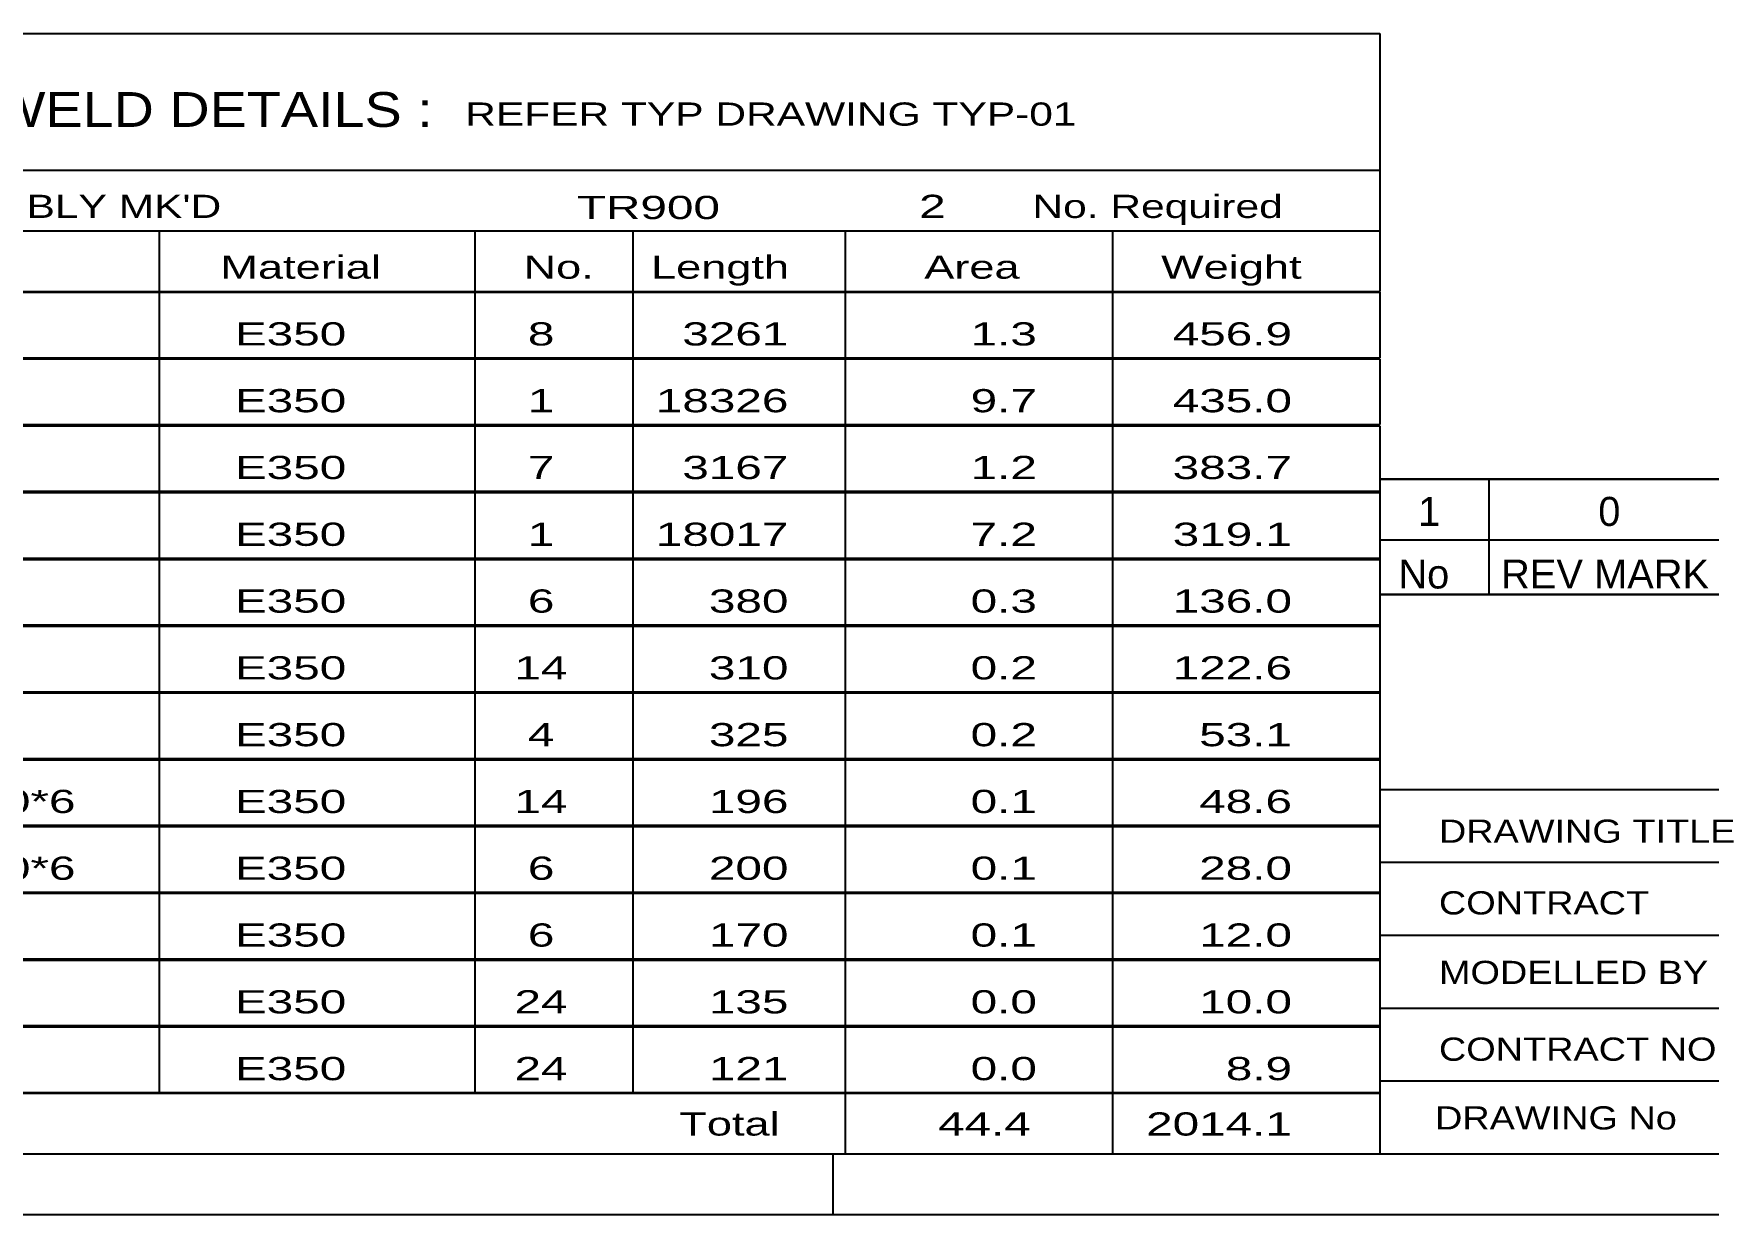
# Model space of a CAD drawing. Header units: millimetres. Extents: x 0 to 841, y 0 to 594.
# Drawn here: x 565.2 to 703.1, y 0 to 97.3 of the extents above; entities that cross this region are included whole.
import ezdxf

# ---------------------------------------------------------------- set-up
doc = ezdxf.new("R2010")
doc.units = ezdxf.units.MM
doc.styles.add('Arial Narrow', font='ARIALN.TTF', dxfattribs={"height": 0.2})

# ---------------------------------------------------------------- blocks, each defined once
blk = doc.blocks.new('Unknown-275727422-1135')
at = {"color": 5, "linetype": 'Continuous'}
for p, q in [((5, 5), (836, 5)), ((631, 0), (631, 5)), ((0, 0), (841, 0))]:
    blk.add_line(p, q, dxfattribs=at)
blk = doc.blocks.new('Unknown-275727422-15498')
at = {"color": 7, "linetype": 'Continuous'}
for p, q in [((676, 51.05), (676, 5)), ((676, 51.05), (836, 51.05)), ((676, 35), (836, 35)), ((676, 29), (836, 29)), ((676, 23), (836, 23)), ((676, 17), (836, 17)), ((676, 11), (818, 11)), ((676, 5), (836, 5))]:
    blk.add_line(p, q, dxfattribs=at)
at = {"color": 7, "style": 'Arial Narrow', "width": 1.425378}
for s, height, p in [('DRAWING TITLE', 1.9089, (680.88, 30.61)), ('CONTRACT', 1.909, (680.88, 24.71)), ('MODELLED BY', 1.9089, (680.88, 18.98)), ('CONTRACT NO', 1.9089, (680.88, 12.66)), ('DRAWING No', 1.909, (680.56, 7))]:
    blk.add_text(s, height=height, dxfattribs=at).set_placement(p)
blk = doc.blocks.new('Unknown-275727422-15499')
at = {"color": 7, "linetype": 'Continuous'}
for p, q in [((516, 97.25), (676, 97.25)), ((676, 97.25), (676, 86)), ((516, 86), (676, 86)), ((676, 86), (676, 81)), ((516, 81), (676, 81)), ((575.5, 81), (575.5, 76)), ((601.5, 81), (601.5, 76)), ((614.5, 81), (614.5, 76)), ((632, 81), (632, 76)), ((654, 81), (654, 76)), ((676, 81), (676, 76)), ((516, 76), (676, 76)), ((516, 75.95), (676, 75.95)), ((575.5, 76), (575.5, 70.5)), ((601.5, 76), (601.5, 70.5)), ((614.5, 76), (614.5, 70.5)), ((632, 76), (632, 70.5)), ((654, 76), (654, 70.5)), ((676, 75.95), (676, 70.55)), ((516, 70.55), (676, 70.55)), ((516, 70.45), (676, 70.45)), ((575.5, 70.5), (575.5, 65)), ((601.5, 70.5), (601.5, 65)), ((614.5, 70.5), (614.5, 65)), ((632, 70.5), (632, 65)), ((654, 70.5), (654, 65)), ((676, 70.45), (676, 65.05)), ((516, 65.05), (676, 65.05)), ((516, 64.95), (676, 64.95)), ((575.5, 65), (575.5, 59.5)), ((601.5, 65), (601.5, 59.5)), ((614.5, 65), (614.5, 59.5)), ((632, 65), (632, 59.5)), ((654, 65), (654, 59.5)), ((676, 64.95), (676, 59.55)), ((516, 59.55), (676, 59.55)), ((516, 59.45), (676, 59.45)), ((575.5, 59.5), (575.5, 54)), ((601.5, 59.5), (601.5, 54)), ((614.5, 59.5), (614.5, 54)), ((632, 59.5), (632, 54)), ((654, 59.5), (654, 54)), ((676, 59.45), (676, 54.05)), ((516, 54.05), (676, 54.05)), ((516, 53.95), (676, 53.95)), ((575.5, 54), (575.5, 48.5)), ((601.5, 54), (601.5, 48.5)), ((614.5, 54), (614.5, 48.5)), ((632, 54), (632, 48.5)), ((654, 54), (654, 48.5)), ((676, 53.95), (676, 48.55)), ((516, 48.55), (676, 48.55)), ((516, 48.45), (676, 48.45)), ((575.5, 48.5), (575.5, 43)), ((601.5, 48.5), (601.5, 43)), ((614.5, 48.5), (614.5, 43)), ((632, 48.5), (632, 43)), ((654, 48.5), (654, 43)), ((676, 48.45), (676, 43.05)), ((516, 43.05), (676, 43.05)), ((516, 42.95), (676, 42.95)), ((575.5, 43), (575.5, 37.5)), ((601.5, 43), (601.5, 37.5)), ((614.5, 43), (614.5, 37.5)), ((632, 43), (632, 37.5)), ((654, 43), (654, 37.5)), ((676, 42.95), (676, 37.55)), ((516, 37.55), (676, 37.55)), ((516, 37.45), (676, 37.45)), ((575.5, 37.5), (575.5, 32)), ((601.5, 37.5), (601.5, 32)), ((614.5, 37.5), (614.5, 32)), ((632, 37.5), (632, 32)), ((654, 37.5), (654, 32)), ((676, 37.45), (676, 32.05)), ((516, 32.05), (676, 32.05)), ((516, 31.95), (676, 31.95)), ((575.5, 32), (575.5, 26.5)), ((601.5, 32), (601.5, 26.5)), ((614.5, 32), (614.5, 26.5)), ((632, 32), (632, 26.5)), ((654, 32), (654, 26.5)), ((676, 31.95), (676, 26.55)), ((516, 26.55), (676, 26.55)), ((516, 26.45), (676, 26.45)), ((575.5, 26.5), (575.5, 21)), ((601.5, 26.5), (601.5, 21)), ((614.5, 26.5), (614.5, 21)), ((632, 26.5), (632, 21)), ((654, 26.5), (654, 21)), ((676, 26.45), (676, 21.05)), ((516, 21.05), (676, 21.05)), ((516, 20.95), (676, 20.95)), ((575.5, 21), (575.5, 15.5)), ((601.5, 21), (601.5, 15.5)), ((614.5, 21), (614.5, 15.5)), ((632, 21), (632, 15.5)), ((654, 21), (654, 15.5)), ((676, 20.95), (676, 15.55)), ((516, 15.55), (676, 15.55)), ((516, 15.45), (676, 15.45)), ((575.5, 15.5), (575.5, 10)), ((601.5, 15.5), (601.5, 10)), ((614.5, 15.5), (614.5, 10)), ((632, 15.5), (632, 10)), ((654, 15.5), (654, 10)), ((676, 15.45), (676, 10.05)), ((516, 10.05), (676, 10.05)), ((516, 10), (676, 10)), ((632, 10), (632, 5)), ((654, 10), (654, 5)), ((676, 10), (676, 5)), ((516, 5), (676, 5))]:
    blk.add_line(p, q, dxfattribs=at)
at = {"color": 7, "style": 'Arial Narrow'}
for s, height, width, p in [('GENERAL NOTES & WELD DETAILS :', 2.8633, 1.4, (517.15, 89.56)), ('REFER TYP DRAWING TYP-01', 1.9089, 1.6, (600.7, 89.66)), ("MATERIAL LIST FOR ASSEMBLY MK'D", 1.9089, 1.6, (517.15, 82.06)), ('TR900', 1.909, 1.794707, (609.9, 81.97)), ('2', 1.91, 1.794707, (638.08, 82.06)), ('No. Required', 1.9089, 1.6, (647.41, 82.06)), ('Material', 1.909, 1.7, (580.54, 77.06)), ('No.', 1.909, 1.7, (605.5, 77.06)), ('Length', 1.909, 1.7, (616, 77.06)), ('Area', 1.909, 1.7, (638.5, 77.06)), ('Weight', 1.909, 1.7, (658, 77.06))]:
    blk.add_text(s, height=height, dxfattribs=dict(at, width=width)).set_placement(p)
at = {"color": 7, "linetype": 'Continuous', "style": 'Arial Narrow'}
for s, height, width, p in [('E350', 1.909, 1.794707, (581.74, 71.56)), ('8', 1.91, 1.794707, (605.86, 71.56)), ('3261', 1.909, 1.794707, (618.58, 71.56)), ('1.3', 1.909, 1.794707, (642.32, 71.56)), ('456.9', 1.909, 1.794707, (658.96, 71.56)), ('E350', 1.909, 1.794707, (581.74, 66.06)), ('1', 1.91, 1.794707, (605.86, 66.06)), ('18326', 1.909, 1.794707, (616.4, 66.06)), ('9.7', 1.909, 1.794707, (642.32, 66.06)), ('435.0', 1.909, 1.794707, (658.96, 66.06)), ('E350', 1.909, 1.794707, (581.74, 60.56)), ('7', 1.91, 1.794707, (605.86, 60.56)), ('3167', 1.909, 1.794707, (618.58, 60.56)), ('1.2', 1.909, 1.794707, (642.32, 60.56)), ('383.7', 1.909, 1.794707, (658.96, 60.56)), ('E350', 1.909, 1.794707, (581.74, 55.06)), ('1', 1.91, 1.794707, (605.86, 55.06)), ('18017', 1.909, 1.794707, (616.4, 55.06)), ('7.2', 1.909, 1.794707, (642.32, 55.06)), ('319.1', 1.909, 1.794707, (658.96, 55.06)), ('E350', 1.909, 1.794707, (581.74, 49.56)), ('6', 1.91, 1.794707, (605.86, 49.56)), ('380', 1.909, 1.794707, (620.77, 49.56)), ('0.3', 1.909, 1.794707, (642.32, 49.56)), ('136.0', 1.909, 1.794707, (658.96, 49.56)), ('E350', 1.909, 1.794707, (581.74, 44.06)), ('14', 1.909, 1.794707, (604.76, 44.06)), ('310', 1.909, 1.794707, (620.77, 44.06)), ('0.2', 1.909, 1.794707, (642.32, 44.06)), ('122.6', 1.909, 1.794707, (658.96, 44.06)), ('E350', 1.909, 1.794707, (581.74, 38.56)), ('4', 1.91, 1.794707, (605.86, 38.56)), ('325', 1.909, 1.794707, (620.77, 38.56)), ('0.2', 1.909, 1.794707, (642.32, 38.56)), ('53.1', 1.909, 1.794707, (661.14, 38.56)), ('RHS100*100*6', 1.9089, 1.794707, (542, 33.06)), ('E350', 1.909, 1.794707, (581.74, 33.06)), ('14', 1.909, 1.794707, (604.76, 33.06)), ('196', 1.909, 1.794707, (620.77, 33.06)), ('0.1', 1.909, 1.794707, (642.32, 33.06)), ('48.6', 1.909, 1.794707, (661.14, 33.06)), ('RHS150*110*6', 1.9089, 1.794707, (542, 27.56)), ('E350', 1.909, 1.794707, (581.74, 27.56)), ('6', 1.91, 1.794707, (605.86, 27.56)), ('200', 1.909, 1.794707, (620.77, 27.56)), ('0.1', 1.909, 1.794707, (642.32, 27.56)), ('28.0', 1.909, 1.794707, (661.14, 27.56)), ('E350', 1.909, 1.794707, (581.74, 22.06)), ('6', 1.91, 1.794707, (605.86, 22.06)), ('170', 1.909, 1.794707, (620.77, 22.06)), ('0.1', 1.909, 1.794707, (642.32, 22.06)), ('12.0', 1.909, 1.794707, (661.14, 22.06)), ('E350', 1.909, 1.794707, (581.74, 16.56)), ('24', 1.909, 1.794707, (604.76, 16.56)), ('135', 1.909, 1.794707, (620.77, 16.56)), ('0.0', 1.909, 1.794707, (642.32, 16.56)), ('10.0', 1.909, 1.794707, (661.14, 16.56)), ('E350', 1.909, 1.794707, (581.74, 11.06)), ('24', 1.909, 1.794707, (604.76, 11.06)), ('121', 1.909, 1.794707, (620.77, 11.06)), ('0.0', 1.909, 1.794707, (642.32, 11.06)), ('8.9', 1.909, 1.794707, (663.33, 11.06)), ('Total', 1.909, 1.7, (618.33, 6.5)), ('44.4', 1.909, 1.794707, (639.64, 6.5)), ('2014.1', 1.909, 1.794707, (656.77, 6.5))]:
    blk.add_text(s, height=height, dxfattribs=dict(at, width=width)).set_placement(p)
blk = doc.blocks.new('Unknown-275727422-15501')
at = {"color": 7, "linetype": 'Continuous'}
for p, q in [((676, 60.55), (836, 60.55)), ((836, 60.55), (676, 60.55)), ((676, 60.55), (676, 55.55)), ((685, 60.55), (685, 55.55)), ((676, 55.55), (836, 55.55)), ((676, 55.55), (676, 51.05)), ((676, 55.55), (836, 55.55)), ((685, 55.55), (685, 51.05)), ((836, 51.05), (676, 51.05))]:
    blk.add_line(p, q, dxfattribs=at)
at = {"color": 7, "linetype": 'Continuous', "style": 'Arial Narrow'}
for s, height, width, p in [('1', 2.39, 1.196471, (679.16, 56.7)), ('0', 2.39, 1.196471, (694, 56.7)), ('No', 2.386, 1.2, (677.54, 51.55)), ('REV MARK', 2.386, 1.2, (686, 51.55))]:
    blk.add_text(s, height=height, dxfattribs=dict(at, width=width)).set_placement(p)

msp = doc.modelspace()

# ---------------------------------------------------------------- block references
for name in ['Unknown-275727422-1135', 'Unknown-275727422-15499', 'Unknown-275727422-15501', 'Unknown-275727422-15498']:
    msp.add_blockref(name, (0, 0))

doc.saveas('drawing.dxf')
